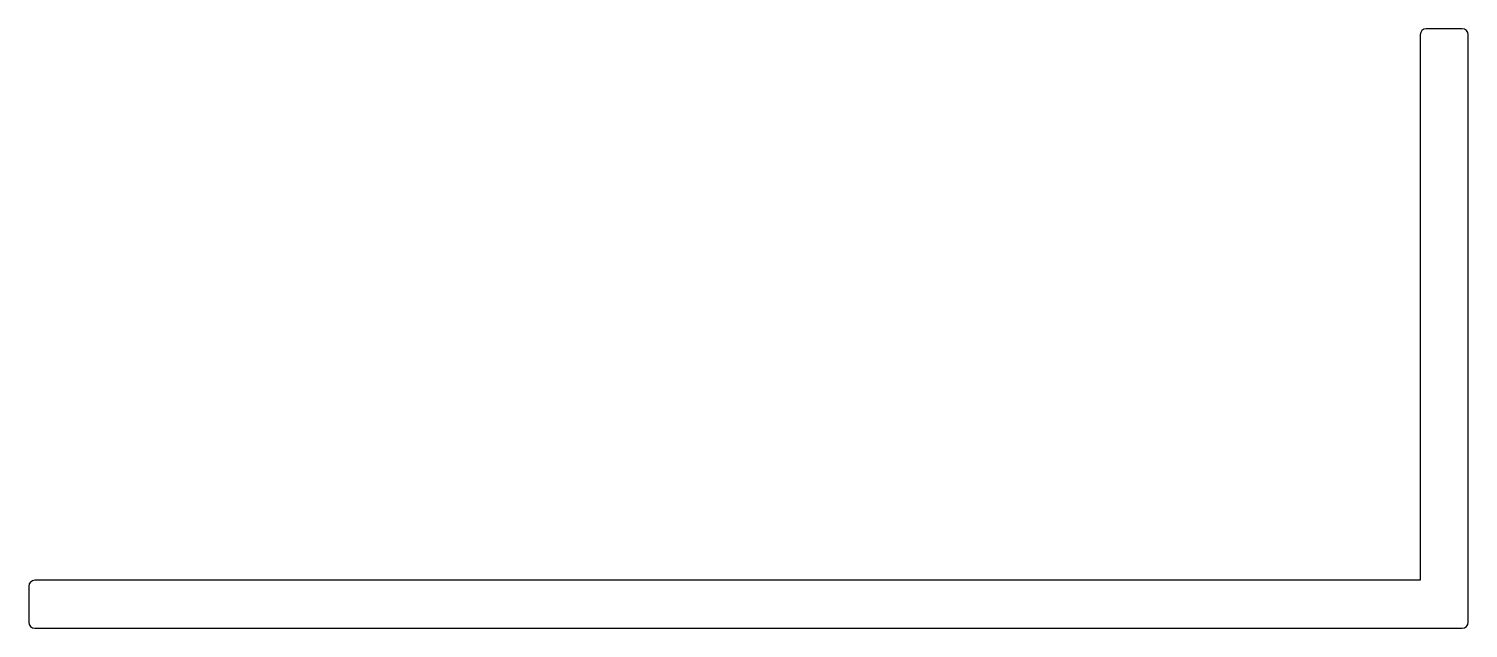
# Model space of a CAD drawing. Extents: x 2396.8 to 2456.8, y 978.8 to 1003.8.
import ezdxf

# ---------------------------------------------------------------- set-up
doc = ezdxf.new("R2010")
doc.units = 0
doc.layers.get('0').update_dxf_attribs({"linetype": 'CONTINUOUS'})

msp = doc.modelspace()

# ---------------------------------------------------------------- linework, layer by layer
at = {"color": 0, "linetype": 'CONTINUOUS'}
for p, q in [((2456.577, 1003.801), (2455.077, 1003.801)), ((2454.827, 1003.551), (2454.827, 980.801)), ((2456.827, 979.051), (2456.827, 1003.551)), ((2396.827, 980.551), (2396.827, 979.051)), ((2454.827, 980.801), (2397.077, 980.801)), ((2397.077, 978.801), (2456.577, 978.801))]:
    msp.add_line(p, q, dxfattribs=at)
for centre, start, end in [((2455.077, 1003.551), 90, 180), ((2456.577, 1003.551), 0, 90), ((2397.077, 980.551), 90, 180), ((2397.077, 979.051), 180, 270), ((2456.577, 979.051), 270, 360)]:
    msp.add_arc(centre, 0.25, start, end, dxfattribs=at)

doc.saveas('drawing.dxf')
